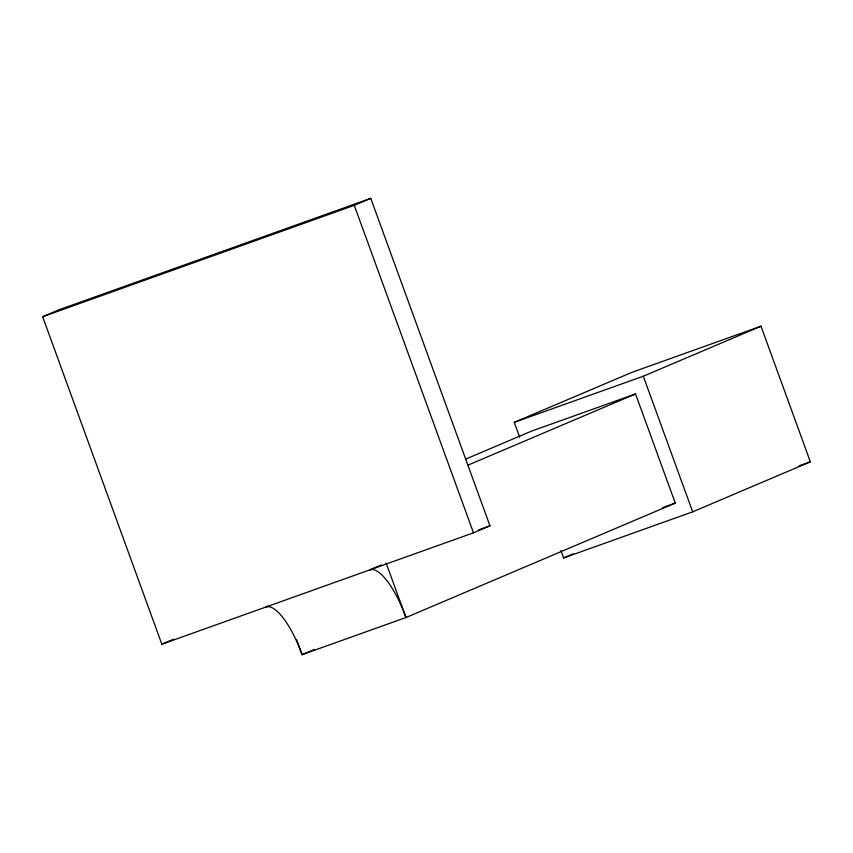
<?xml version="1.0" encoding="UTF-8"?>
<svg xmlns="http://www.w3.org/2000/svg" width="853" height="853" viewBox="0 0 853 853"><rect width="100%" height="100%" fill="white"/><g stroke="black" fill="none" stroke-linecap="round" stroke-linejoin="round"><path stroke-width="1.28" d="M42.65 316.73L59.134 309.724L370.767 198.333L489.963 525.821L473.479 532.826L161.846 644.218L42.65 316.73L354.283 205.338L370.767 198.333M519.69 437.269L514.263 422.342L631.945 372.334L760.993 326.209L810.35 461.825L692.668 511.832L563.62 557.958L560.901 550.494M514.263 422.342L643.311 376.216L760.993 326.209M465.557 459.159L531.654 431.074L635.538 393.937L675.267 503.099L405.953 617.54L302.069 654.667A56.959 17.881 70.3 0 0 265.72 607.091L268.077 606.088M467.828 465.205L635.538 393.937M161.846 644.218L173.617 639.217M381.376 564.953L369.605 569.953A56.959 17.881 70.3 0 1 405.953 617.54L386.078 562.959M314.309 649.464L302.069 654.667L296.652 639.782M563.62 557.958L573.429 553.789M478.693 529.852L489.963 525.821M662.749 507.578L675.267 503.099M799.069 465.855L810.35 461.825M643.311 376.216L692.668 511.832M354.283 205.338L473.479 532.826"/></g></svg>
